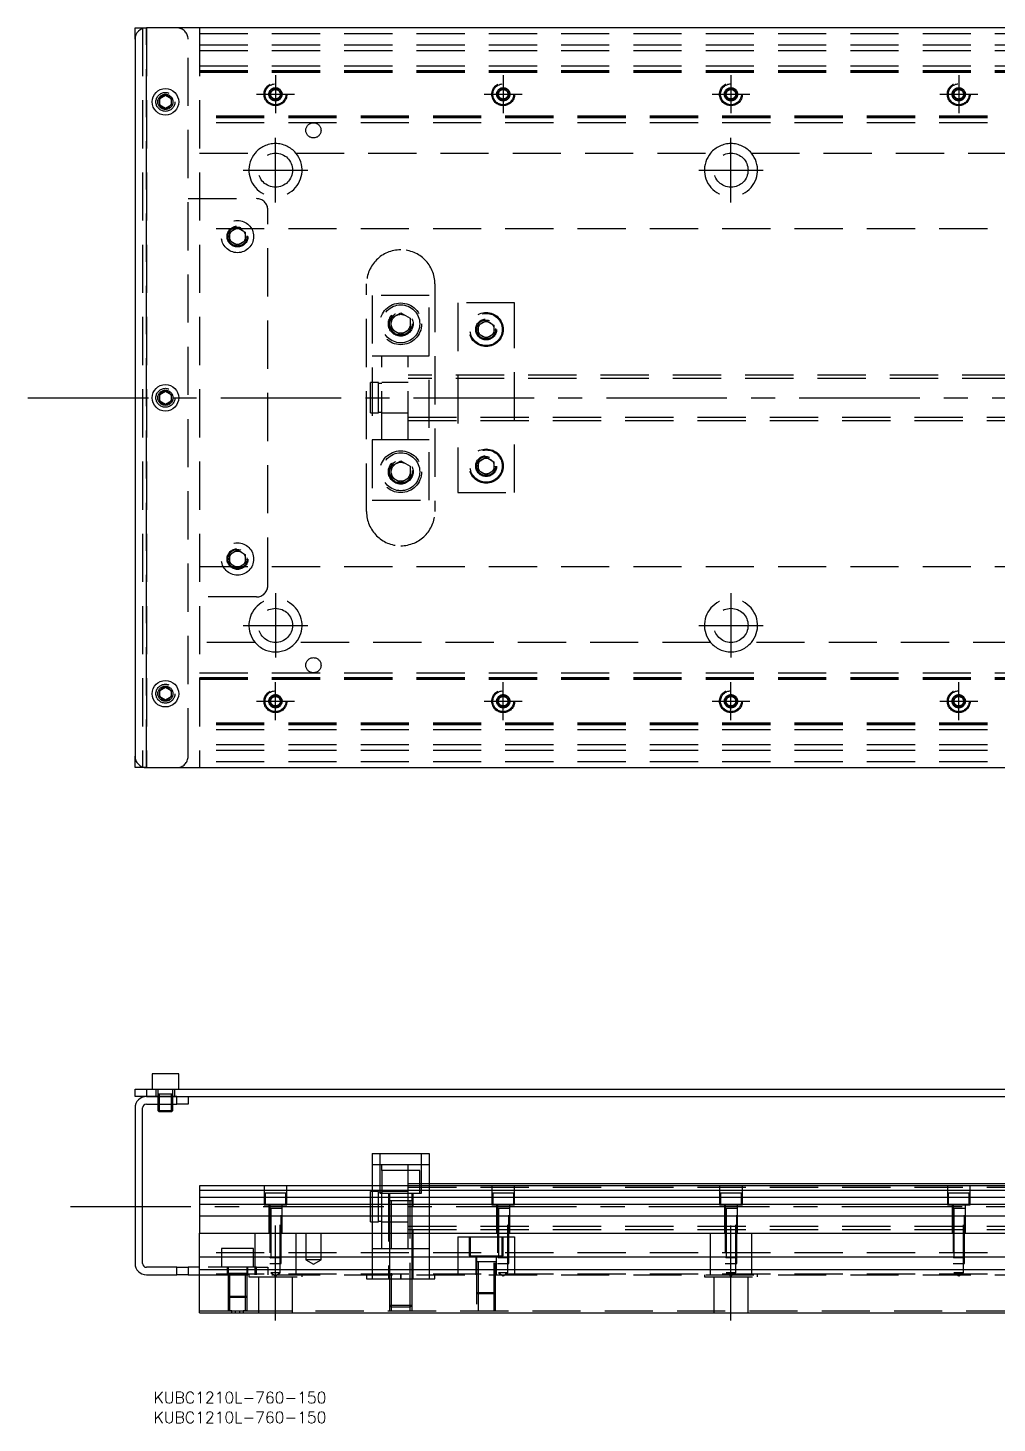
# Model space of a CAD drawing. Extents: x -28 to 973, y -270 to 112.
# Drawn here: x -28.2 to 227.1, y -270.3 to 97.5 of the extents above; entities that cross this region are included whole.
import ezdxf

# ---------------------------------------------------------------- set-up
doc = ezdxf.new("R2010")
doc.units = 0
doc.linetypes.add('CENTER', pattern=[50.8, 31.75, -6.35, 6.35, -6.35])
doc.linetypes.add('DASHED', pattern=[19.05, 12.7, -6.35])
doc.layers.get('0').update_dxf_attribs({"linetype": 'CONTINUOUS'})
doc.layers.add('CENTER', color=1, linetype='CENTER')
doc.styles.get("Standard").update_dxf_attribs({"font": 'txt.shx', "height": 3, "bigfont": 'bigfont.shx'})

# ---------------------------------------------------------------- blocks, each defined once
blk = doc.blocks.new('*U2')
at = {"color": 7, "linetype": 'CONTINUOUS'}
blk.add_text('KUBC1210L-760-150', height=3, dxfattribs=at).set_placement((4.9, -265.06))
blk = doc.blocks.new('*U3')
at = {"color": 7, "linetype": 'CONTINUOUS'}
blk.add_text('KUBC1210L-760-150', height=3, dxfattribs=at).set_placement((4.9, -270.28))

msp = doc.modelspace()

# ---------------------------------------------------------------- linework, layer by layer
at = {"color": 7, "linetype": 'CONTINUOUS'}
for p, q in [((0, 94.5), (0, 97.5)), ((0, 97.5), (3, 97.5)), ((791, 97.5), (3, 97.5)), ((0, 94.5), (0, -94.5)), ((6.5, 78.866026), (8, 79.73205)), ((6.5, 77.133974), (6.5, 78.866026)), ((8, 79.73205), (9.5, 78.866026)), ((9.5, 78.866026), (9.5, 77.133974)), ((8, 76.26795), (6.5, 77.133974)), ((9.5, 77.133974), (8, 76.26795)), ((6.5, 0.866026), (8, 1.73205)), ((6.5, -0.866026), (6.5, 0.866026)), ((8, 1.73205), (9.5, 0.866026)), ((9.5, 0.866026), (9.5, -0.866026)), ((8, -1.73205), (6.5, -0.866026)), ((9.5, -0.866026), (8, -1.73205)), ((6.5, -77.133974), (8, -76.26795)), ((6.5, -78.866026), (6.5, -77.133974)), ((8, -76.26795), (9.5, -77.133974)), ((9.5, -77.133974), (9.5, -78.866026)), ((8, -79.73205), (6.5, -78.866026)), ((9.5, -78.866026), (8, -79.73205)), ((0, -97.5), (0, -94.5)), ((3, -97.5), (0, -97.5)), ((3, -97.5), (791, -97.5)), ((11.5, -178.21), (4.5, -178.21)), ((4.5, -178.21), (4.5, -182.21)), ((11.5, -182.21), (11.5, -178.21)), ((0, -184.21), (0, -182.21)), ((0, -182.21), (3, -182.21)), ((3, -182.21), (3, -184.21)), ((3, -182.21), (322, -182.21)), ((3, -184.21), (0, -184.21)), ((0, -187.21), (0, -228.21)), ((2, -228.21), (2, -187.21)), ((3, -184.21), (11, -184.21)), ((11, -184.21), (3, -184.21)), ((3, -186.21), (11, -186.21)), ((6, -186.21), (6, -187.86)), ((6.35, -186.21), (6.35, -188.21)), ((9.65, -188.21), (9.65, -186.21)), ((10, -187.86), (10, -186.21)), ((11, -184.21), (322, -184.21)), ((11, -186.21), (11, -184.21)), ((14, -186.21), (11, -186.21)), ((14, -184.21), (14, -186.21)), ((6, -187.86), (10, -187.86)), ((6, -187.86), (6.35, -188.21)), ((9.65, -188.21), (6.35, -188.21)), ((9.65, -188.21), (10, -187.86)), ((62.5, -199.21), (62.5, -207.71)), ((62.5, -199.21), (77.5, -199.21)), ((77.5, -199.21), (77.5, -207.71)), ((328.5, -207.71), (17, -207.71)), ((17, -207.71), (17, -208.962272)), ((328.5, -208.962272), (17, -208.962272)), ((17, -208.962272), (17, -210.73668)), ((328.5, -207.21), (77.5, -207.21)), ((17, -210.73668), (328.5, -210.73668)), ((17, -210.73668), (17, -212.633076)), ((17, -212.633076), (17, -215.687372)), ((328.5, -212.633076), (17, -212.633076)), ((17, -215.687372), (17, -220.21)), ((328.5, -215.687372), (17, -215.687372)), ((17, -226.51), (17, -220.21)), ((17, -220.21), (777, -220.21)), ((777, -226.51), (17, -226.51)), ((17, -229.91), (17, -226.51)), ((11, -229.21), (3, -229.21)), ((3, -231.21), (11, -231.21)), ((11, -231.21), (11, -229.21)), ((11, -229.21), (14, -229.21)), ((14, -231.21), (11, -231.21)), ((14, -229.21), (14, -231.21)), ((17, -229.21), (14, -229.21)), ((14, -231.21), (17, -231.21)), ((17, -241.21), (17, -229.91)), ((777, -229.91), (17, -229.91)), ((17, -241.21), (777, -241.21))]:
    msp.add_line(p, q, dxfattribs=at)
at = {"color": 3, "linetype": 'DASHED'}
for p, q in [((2, 97.5), (2, -97.5)), ((3, 97.5), (3, -97.5)), ((3, -97.5), (3, 97.5)), ((3, -97.5), (3, 97.5)), ((3, 97.5), (3, -97.5)), ((17, 97.5), (17, -97.5)), ((17, 96), (777, 96)), ((14, -94.5), (14, 94.5)), ((17, 93), (777, 93)), ((17, 91.5), (777, 91.5)), ((17, 87.5), (777, 87.5)), ((17, 86.247728), (777, 86.247728)), ((17, 86.1147), (777, 86.1147)), ((17, 86.1), (777, 86.1)), ((17, 85.8), (777, 85.8)), ((35.75, 80.721688), (37, 81.443376)), ((37, 81.443376), (38.25, 80.721688)), ((95.75, 80.721688), (97, 81.443376)), ((97, 81.443376), (98.25, 80.721688)), ((155.75, 80.721688), (157, 81.443376)), ((157, 81.443376), (158.25, 80.721688)), ((215.75, 80.721688), (217, 81.443376)), ((217, 81.443376), (218.25, 80.721688)), ((6, 78), (6.030168, 78.346066)), ((35.75, 79.278312), (35.75, 80.721688)), ((37, 78.556624), (35.75, 79.278312)), ((38.25, 79.278312), (37, 78.556624)), ((38.25, 80.721688), (38.25, 79.278312)), ((38.477374, 80.25955), (38.5, 80)), ((95.5, 80), (95.516134, 80.21941)), ((95.75, 79.278312), (95.75, 80.721688)), ((97, 78.556624), (95.75, 79.278312)), ((98.25, 79.278312), (97, 78.556624)), ((98.25, 80.721688), (98.25, 79.278312)), ((155.5, 80), (155.516134, 80.21941)), ((155.75, 79.278312), (155.75, 80.721688)), ((157, 78.556624), (155.75, 79.278312)), ((158.25, 79.278312), (157, 78.556624)), ((158.25, 80.721688), (158.25, 79.278312)), ((215.75, 79.278312), (215.75, 80.721688)), ((217, 78.556624), (215.75, 79.278312)), ((218.25, 79.278312), (217, 78.556624)), ((218.25, 80.721688), (218.25, 79.278312)), ((218.477374, 80.25955), (218.5, 80)), ((777, 74.2), (17, 74.2)), ((777, 73.9), (17, 73.9)), ((777, 73.8853), (17, 73.8853)), ((777, 73.752272), (17, 73.752272)), ((777, 72.5), (17, 72.5)), ((17, 64.5), (31.638098, 64.5)), ((42.361902, 64.5), (151.638097, 64.5)), ((162.361903, 64.5), (271.638097, 64.5)), ((14, 52.5), (32, 52.5)), ((35, -49.5), (35, 49.5)), ((777, 44.5), (17, 44.5)), ((25, 43.6547), (27, 44.809402)), ((27, 44.809402), (29, 43.6547)), ((25, 41.3453), (25, 43.6547)), ((27, 40.190598), (25, 41.3453)), ((29, 41.3453), (27, 40.190598)), ((29, 43.6547), (29, 41.3453)), ((29.483582, 42.786038), (29.5, 42.5)), ((61, -30), (61, 30)), ((79, 30), (79, -30)), ((77.5, 27), (62.5, 27)), ((62.5, 27), (62.5, -27)), ((77.5, -27), (77.5, 27)), ((67.5, 20.943376), (70, 22.386752)), ((70, 22.386752), (72.5, 20.943376)), ((100, 25), (85, 25)), ((85, 25), (85, -25)), ((100, -25), (100, 25)), ((67, 19.5), (67.020026, 19.846056)), ((67.5, 18.056624), (67.5, 20.943376)), ((72.5, 20.943376), (72.5, 18.056624)), ((90.5, 19.1547), (92.5, 20.309402)), ((90.5, 16.8453), (90.5, 19.1547)), ((92.5, 20.309402), (94.5, 19.1547)), ((94.5, 19.1547), (94.5, 16.8453)), ((70, 16.613248), (67.5, 18.056624)), ((72.5, 18.056624), (70, 16.613248)), ((92.5, 15.690598), (90.5, 16.8453)), ((94.5, 16.8453), (92.5, 15.690598)), ((94.983582, 18.286038), (95, 18)), ((65, 11), (62.5, 11)), ((65, -11), (65, 11)), ((72, 11), (65, 11)), ((72, 11), (65, 11)), ((72, -11), (72, 11)), ((77.5, 11), (72, 11)), ((62, -4), (62, 4)), ((64.1, 4), (62, 4)), ((64.1, -4), (64.1, 4)), ((65, 3.8), (64.1, 3.8)), ((72, 4), (65, 4)), ((72, 4), (65, 4)), ((383, 6), (72, 6)), ((383, 5.125), (72, 5.125)), ((9.973226, 0.326156), (10, 0)), ((62, -4), (64.1, -4)), ((64.1, -3.8), (65, -3.8)), ((65, -4), (72, -4)), ((65, -4), (72, -4)), ((72, -5.125), (383, -5.125)), ((72, -6), (383, -6)), ((62.5, -11), (65, -11)), ((65, -11), (72, -11)), ((65, -11), (72, -11)), ((72, -11), (77.5, -11)), ((67.5, -18.056624), (70, -16.613248)), ((67.5, -20.943376), (67.5, -18.056624)), ((70, -16.613248), (72.5, -18.056624)), ((72.5, -18.056624), (72.5, -20.943376)), ((90, -18), (90.012884, -17.746512)), ((90.5, -16.8453), (92.5, -15.690598)), ((90.5, -19.1547), (90.5, -16.8453)), ((92.5, -15.690598), (94.5, -16.8453)), ((94.5, -16.8453), (94.5, -19.1547)), ((70, -22.386752), (67.5, -20.943376)), ((72.5, -20.943376), (70, -22.386752)), ((72.977798, -19.135694), (73, -19.5)), ((92.5, -20.309402), (90.5, -19.1547)), ((94.5, -19.1547), (92.5, -20.309402)), ((85, -25), (100, -25)), ((62.5, -27), (77.5, -27)), ((25, -41.3453), (27, -40.190598)), ((27, -40.190598), (29, -41.3453)), ((25, -43.6547), (25, -41.3453)), ((27, -44.809402), (25, -43.6547)), ((29, -43.6547), (27, -44.809402)), ((29, -41.3453), (29, -43.6547)), ((29.483582, -42.213962), (29.5, -42.5)), ((17, -44.5), (777, -44.5)), ((32, -52.5), (14, -52.5)), ((31.638098, -64.5), (17, -64.5)), ((151.638097, -64.5), (42.361902, -64.5)), ((271.638097, -64.5), (162.361903, -64.5)), ((17, -72.5), (777, -72.5)), ((17, -73.752272), (777, -73.752272)), ((17, -73.8853), (777, -73.8853)), ((17, -73.9), (777, -73.9)), ((17, -74.2), (777, -74.2)), ((6, -78), (6.030168, -77.653934)), ((35.5, -80), (35.516134, -79.78059)), ((35.75, -79.278312), (37, -78.556624)), ((35.75, -80.721688), (35.75, -79.278312)), ((37, -81.443376), (35.75, -80.721688)), ((37, -78.556624), (38.25, -79.278312)), ((38.25, -80.721688), (37, -81.443376)), ((38.25, -79.278312), (38.25, -80.721688)), ((95.75, -79.278312), (97, -78.556624)), ((95.75, -80.721688), (95.75, -79.278312)), ((97, -81.443376), (95.75, -80.721688)), ((97, -78.556624), (98.25, -79.278312)), ((98.25, -80.721688), (97, -81.443376)), ((98.25, -79.278312), (98.25, -80.721688)), ((98.477374, -79.74045), (98.5, -80)), ((155.75, -79.278312), (157, -78.556624)), ((155.75, -80.721688), (155.75, -79.278312)), ((157, -81.443376), (155.75, -80.721688)), ((157, -78.556624), (158.25, -79.278312)), ((158.25, -80.721688), (157, -81.443376)), ((158.25, -79.278312), (158.25, -80.721688)), ((158.477374, -79.74045), (158.5, -80)), ((215.5, -80), (215.516134, -79.78059)), ((215.75, -79.278312), (217, -78.556624)), ((215.75, -80.721688), (215.75, -79.278312)), ((217, -81.443376), (215.75, -80.721688)), ((217, -78.556624), (218.25, -79.278312)), ((218.25, -80.721688), (217, -81.443376)), ((218.25, -79.278312), (218.25, -80.721688)), ((777, -85.8), (17, -85.8)), ((777, -86.1), (17, -86.1)), ((777, -86.1147), (17, -86.1147)), ((777, -86.247728), (17, -86.247728)), ((777, -87.5), (17, -87.5)), ((777, -91.5), (17, -91.5)), ((777, -93), (17, -93)), ((777, -96), (17, -96)), ((5.5, -182.21), (5.5, -184.21)), ((10.000006, -183.61), (5.999994, -183.61)), ((6, -182.21), (6, -186.21)), ((6.35, -183.61), (6.35, -186.21)), ((9.65, -186.21), (9.65, -183.61)), ((10, -186.21), (10, -182.21)), ((10.5, -184.21), (10.5, -182.21)), ((65, -202.21), (62.5, -202.21)), ((64.5, -199.21), (64.5, -209.71)), ((65, -203.71), (65, -202.21)), ((72, -202.21), (65, -202.21)), ((72, -203.71), (72, -202.21)), ((77.5, -202.21), (72, -202.21)), ((75.5, -209.71), (75.5, -199.21)), ((75, -203.71), (65, -203.71)), ((65, -203.71), (65, -209.71)), ((72, -207.21), (72, -203.71)), ((75, -209.71), (75, -203.71)), ((34, -207.71), (34, -212.71)), ((40, -212.71), (40, -207.71)), ((62, -217.21), (62, -209.21)), ((62.5, -209.21), (62, -209.21)), ((62.5, -207.71), (62.5, -220.21)), ((64.1, -209.21), (62.5, -209.21)), ((64.1, -217.21), (64.1, -209.21)), ((65, -209.41), (64.1, -209.41)), ((72, -209.21), (65, -209.21)), ((65, -217.21), (65, -209.41)), ((72, -219.21), (72, -207.21)), ((77.5, -207.21), (72, -207.21)), ((72, -208.085), (722, -208.085)), ((77.5, -207.71), (77.5, -220.21)), ((94, -207.71), (94, -212.71)), ((100, -212.71), (100, -207.71)), ((154, -207.71), (154, -212.71)), ((160, -212.71), (160, -207.71)), ((214, -207.71), (214, -212.71)), ((220, -212.71), (220, -207.71)), ((34, -212.71), (40, -212.71)), ((39.75, -209.71), (34.25, -209.71)), ((34.25, -209.71), (34.25, -212.71)), ((35.25, -212.71), (35.25, -220.21)), ((35.5, -212.71), (35.5, -228.21)), ((38.5, -228.21), (38.5, -212.71)), ((38.75, -220.21), (38.75, -212.71)), ((39.75, -212.71), (39.75, -209.71)), ((64.5, -209.71), (75.5, -209.71)), ((66.75, -209.71), (66.75, -232.21)), ((73.000006, -211.71), (66.999994, -211.71)), ((67, -209.71), (67, -211.71)), ((67, -211.71), (67, -220.21)), ((67.5, -211.71), (67.5, -240.71)), ((72.5, -240.71), (72.5, -211.71)), ((73, -211.71), (73, -209.71)), ((73, -220.21), (73, -211.71)), ((73.25, -232.21), (73.25, -209.71)), ((94, -212.71), (100, -212.71)), ((99.75, -209.71), (94.25, -209.71)), ((94.25, -209.71), (94.25, -212.71)), ((95.25, -212.71), (95.25, -220.21)), ((95.5, -212.71), (95.5, -228.21)), ((98.5, -228.21), (98.5, -212.71)), ((98.75, -220.21), (98.75, -212.71)), ((99.75, -212.71), (99.75, -209.71)), ((154, -212.71), (160, -212.71)), ((159.75, -209.71), (154.25, -209.71)), ((154.25, -209.71), (154.25, -212.71)), ((155.25, -212.71), (155.25, -220.21)), ((155.5, -212.71), (155.5, -228.21)), ((158.5, -228.21), (158.5, -212.71)), ((158.75, -220.21), (158.75, -212.71)), ((159.75, -212.71), (159.75, -209.71)), ((214, -212.71), (220, -212.71)), ((219.75, -209.71), (214.25, -209.71)), ((214.25, -209.71), (214.25, -212.71)), ((215.25, -212.71), (215.25, -220.21)), ((215.5, -212.71), (215.5, -228.21)), ((218.5, -228.21), (218.5, -212.71)), ((218.75, -220.21), (218.75, -212.71)), ((219.75, -212.71), (219.75, -209.71)), ((38.5, -213.71), (35.5, -213.71)), ((35.75, -213.71), (35.75, -230.71)), ((38.25, -230.71), (38.25, -213.71)), ((38.5, -213.71), (38.5, -213.705)), ((38.5, -213.715), (38.5, -213.71)), ((98.5, -213.71), (95.5, -213.71)), ((95.75, -213.71), (95.75, -230.71)), ((98.25, -230.71), (98.25, -213.71)), ((98.5, -213.71), (98.5, -213.705)), ((98.5, -213.715), (98.5, -213.71)), ((158.5, -213.71), (155.5, -213.71)), ((155.75, -213.71), (155.75, -230.71)), ((158.25, -230.71), (158.25, -213.71)), ((158.5, -213.71), (158.5, -213.705)), ((158.5, -213.715), (158.5, -213.71)), ((218.5, -213.71), (215.5, -213.71)), ((215.75, -213.71), (215.75, -230.71)), ((218.25, -230.71), (218.25, -213.71)), ((218.5, -213.71), (218.5, -213.705)), ((218.5, -213.715), (218.5, -213.71)), ((31.638098, -231.21), (31.638098, -220.21)), ((42.361902, -220.21), (42.361902, -231.21)), ((45, -220.21), (45, -227.21)), ((49, -227.21), (49, -220.21)), ((62, -217.21), (62.5, -217.21)), ((62.5, -217.21), (64.1, -217.21)), ((62.5, -220.21), (62.5, -226.51)), ((64.1, -217.01), (65, -217.01)), ((65, -220.21), (65, -217.21)), ((65, -217.21), (67, -217.21)), ((65, -224.21), (65, -220.21)), ((67, -217.21), (67.5, -217.21)), ((67, -220.21), (67, -226.51)), ((67.5, -217.21), (72, -217.21)), ((72, -218.335), (722, -218.335)), ((72, -224.21), (72, -219.21)), ((72, -219.21), (722, -219.21)), ((73, -226.51), (73, -220.21)), ((77.5, -220.21), (77.5, -226.51)), ((151.638098, -231.21), (151.638098, -220.21)), ((162.361902, -220.21), (162.361902, -231.21)), ((31.25, -224.21), (22.75, -224.21)), ((22.75, -224.21), (22.75, -226.51)), ((31.25, -226.51), (31.25, -224.21)), ((62.5, -224.21), (65, -224.21)), ((65, -224.21), (67, -224.21)), ((67, -224.21), (67.5, -224.21)), ((67.5, -224.21), (72, -224.21)), ((72, -224.21), (77.5, -224.21)), ((85, -221.21), (85, -231.21)), ((85, -221.21), (95.5, -221.21)), ((88, -221.21), (88, -226.21)), ((88.25, -221.21), (88.25, -226.21)), ((95.5, -221.21), (95.75, -221.21)), ((95.75, -221.21), (98.25, -221.21)), ((96.75, -226.21), (96.75, -221.21)), ((97, -226.21), (97, -221.21)), ((98.25, -221.21), (98.5, -221.21)), ((98.5, -221.21), (100, -221.21)), ((100, -221.21), (100, -231.21)), ((777, -225.36), (17, -225.36)), ((22.75, -226.51), (22.75, -229.21)), ((31.25, -229.21), (31.25, -226.51)), ((35.5, -226.46), (38.5, -226.46)), ((35.5, -226.46), (35.55, -226.51)), ((35.500006, -226.460006), (35.500006, -226.51)), ((35.55, -226.51), (35.75, -226.71)), ((38.25, -226.71), (35.75, -226.71)), ((38.25, -226.71), (38.45, -226.51)), ((38.45, -226.51), (38.5, -226.46)), ((38.499994, -226.51), (38.499994, -226.460006)), ((49, -227.21), (45, -227.21)), ((45, -227.21), (47, -228.3647)), ((47, -228.3647), (49, -227.21)), ((62.5, -226.51), (62.5, -229.91)), ((67, -226.51), (67, -229.91)), ((73, -229.91), (73, -226.51)), ((77.5, -226.51), (77.5, -229.91)), ((88, -226.21), (97, -226.21)), ((89.75, -226.21), (89.75, -231.21)), ((95.000006, -227.81), (89.999994, -227.81)), ((90, -226.21), (90, -240.71)), ((90.4, -227.81), (90.4, -240.71)), ((94.6, -240.71), (94.6, -227.81)), ((95, -240.71), (95, -226.21)), ((95.25, -231.21), (95.25, -226.21)), ((95.5, -226.46), (98.5, -226.46)), ((95.5, -226.46), (95.55, -226.51)), ((95.500006, -226.460006), (95.500006, -226.51)), ((95.55, -226.51), (95.75, -226.71)), ((98.25, -226.71), (95.75, -226.71)), ((98.25, -226.71), (98.45, -226.51)), ((98.45, -226.51), (98.5, -226.46)), ((98.499994, -226.51), (98.499994, -226.460006)), ((155.5, -226.46), (158.5, -226.46)), ((155.5, -226.46), (155.55, -226.51)), ((155.500006, -226.460006), (155.500006, -226.51)), ((155.55, -226.51), (155.75, -226.71)), ((158.25, -226.71), (155.75, -226.71)), ((158.25, -226.71), (158.45, -226.51)), ((158.45, -226.51), (158.5, -226.46)), ((158.499994, -226.51), (158.499994, -226.460006)), ((215.5, -226.46), (218.5, -226.46)), ((215.5, -226.46), (215.55, -226.51)), ((215.500006, -226.460006), (215.500006, -226.51)), ((215.55, -226.51), (215.75, -226.71)), ((218.25, -226.71), (215.75, -226.71)), ((218.25, -226.71), (218.45, -226.51)), ((218.45, -226.51), (218.5, -226.46)), ((218.499994, -226.51), (218.499994, -226.460006)), ((32, -229.21), (17, -229.21)), ((777, -231.06), (17, -231.06)), ((17, -231.21), (777, -231.21)), ((24.25, -229.21), (24.25, -231.21)), ((29.500006, -230.81), (24.499994, -230.81)), ((24.5, -229.21), (24.5, -240.71)), ((24.9, -230.81), (24.9, -240.71)), ((24.9, -231.21), (29.1, -231.21)), ((29.1, -240.71), (29.1, -230.81)), ((29.5, -240.71), (29.5, -229.21)), ((29.75, -231.21), (29.75, -229.21)), ((30, -231.21), (30, -231.71)), ((32, -231.21), (32, -229.21)), ((32, -229.21), (35, -229.21)), ((35, -229.21), (35, -231.21)), ((35.5, -228.21), (38.5, -228.21)), ((38.25, -230.71), (35.75, -230.71)), ((35.75, -230.71), (37, -231.431688)), ((37, -231.431688), (38.25, -230.71)), ((44, -231.71), (44, -231.21)), ((61, -231.21), (61, -232.21)), ((62.5, -229.91), (62.5, -231.21)), ((62.5, -231.21), (62.5, -232.21)), ((67, -229.91), (67, -231.21)), ((67, -231.21), (67, -232.21)), ((70, -231.21), (70, -232.21)), ((70, -232.21), (70, -231.21)), ((73, -231.21), (73, -229.91)), ((73, -232.21), (73, -231.21)), ((77.5, -229.91), (77.5, -232.21)), ((79, -232.21), (79, -231.21)), ((95.5, -228.21), (98.5, -228.21)), ((98.25, -230.71), (95.75, -230.71)), ((95.75, -230.71), (97, -231.431688)), ((97, -231.431688), (98.25, -230.71)), ((150, -231.21), (150, -231.71)), ((155.5, -228.21), (158.5, -228.21)), ((158.25, -230.71), (155.75, -230.71)), ((155.75, -230.71), (157, -231.431688)), ((157, -231.431688), (158.25, -230.71)), ((164, -231.71), (164, -231.21)), ((215.5, -228.21), (218.5, -228.21)), ((218.25, -230.71), (215.75, -230.71)), ((215.75, -230.71), (217, -231.431688)), ((217, -231.431688), (218.25, -230.71)), ((30, -231.71), (44, -231.71)), ((32.5, -231.71), (32.5, -241.21)), ((41.5, -241.21), (41.5, -231.71)), ((61, -232.21), (70, -232.21)), ((67, -232.21), (67, -239.21)), ((67.000006, -232.21), (67.000006, -239.210006)), ((70, -232.21), (79, -232.21)), ((72.999994, -239.210006), (72.999994, -232.21)), ((73, -239.21), (73, -232.21)), ((150, -231.71), (164, -231.71)), ((152.5, -231.71), (152.5, -241.21)), ((161.5, -241.21), (161.5, -231.71)), ((24.5, -236.81), (29.5, -236.81)), ((24.5, -236.81), (24.9, -237.21)), ((29.1, -237.21), (24.9, -237.21)), ((29.1, -237.21), (29.5, -236.81)), ((90, -235.81), (95, -235.81)), ((90, -235.81), (90.4, -236.21)), ((94.6, -236.21), (90.4, -236.21)), ((94.6, -236.21), (95, -235.81)), ((17, -240.71), (25.500008, -240.71)), ((25.500008, -240.71), (24.500006, -240.71)), ((25.500008, -241.21), (25.500008, -240.71)), ((25.500008, -240.71), (26.359688, -240.71)), ((26.359688, -240.71), (27.640312, -240.71)), ((26.359688, -240.71), (26.359688, -241.21)), ((27.640312, -241.21), (27.640312, -240.71)), ((27.640312, -240.71), (28.499992, -240.71)), ((29.499994, -240.71), (28.499992, -240.71)), ((28.499992, -240.71), (28.499992, -241.21)), ((28.499992, -240.71), (777, -240.71)), ((67, -239.21), (73, -239.21)), ((67, -239.21), (67.5, -239.71)), ((67.000006, -239.210006), (67.000006, -240.71)), ((72.5, -239.71), (67.5, -239.71)), ((72.5, -239.71), (73, -239.21)), ((72.999994, -240.71), (72.999994, -239.210006))]:
    msp.add_line(p, q, dxfattribs=at)
at = {"color": 7, "linetype": 'CONTINUOUS'}
for centre in [(8, 78), (8, 0), (8, -78)]:
    msp.add_circle(centre, 3.5, dxfattribs=at)
at = {"color": 3, "linetype": 'DASHED'}
for centre, radius in [((37, 80), 3), ((37, 80), 2.75), ((37, 80), 1.75), ((37, 80), 1.5), ((37, 80), 1.25), ((97, 80), 3), ((97, 80), 2.75), ((97, 80), 1.75), ((97, 80), 1.5), ((97, 80), 1.25), ((157, 80), 3), ((157, 80), 2.75), ((157, 80), 1.75), ((157, 80), 1.5), ((157, 80), 1.25), ((217, 80), 3), ((217, 80), 2.75), ((217, 80), 1.75), ((217, 80), 1.5), ((217, 80), 1.25), ((8, 78), 2.5), ((8, 78), 2), ((47, 70.5), 2), ((37, 60), 4.5), ((157, 60), 4.5), ((27, 42.5), 4.25), ((27, 42.5), 2.75), ((27, 42.5), 2.5), ((27, 42.5), 2.1), ((70, 19.5), 5.5), ((70, 19.5), 5), ((70, 19.5), 3.25), ((70, 19.5), 3), ((92.5, 18), 4.5), ((92.5, 18), 4.25), ((70, 19.5), 2.5), ((92.5, 18), 2.75), ((92.5, 18), 2.5), ((92.5, 18), 2.1), ((8, 0), 2.5), ((8, 0), 2), ((70, -19.5), 5.5), ((70, -19.5), 5), ((92.5, -18), 4.5), ((92.5, -18), 4.25), ((70, -19.5), 3.25), ((70, -19.5), 3), ((70, -19.5), 2.5), ((92.5, -18), 2.75), ((92.5, -18), 2.5), ((92.5, -18), 2.1), ((27, -42.5), 4.25), ((27, -42.5), 2.75), ((27, -42.5), 2.5), ((27, -42.5), 2.1), ((37, -60), 4.5), ((157, -60), 4.5), ((47, -70.5), 2), ((8, -78), 2.5), ((8, -78), 2), ((37, -80), 3), ((97, -80), 3), ((157, -80), 3), ((217, -80), 3), ((37, -80), 2.75), ((37, -80), 1.75), ((37, -80), 1.5), ((37, -80), 1.25), ((97, -80), 2.75), ((97, -80), 1.75), ((97, -80), 1.5), ((97, -80), 1.25), ((157, -80), 2.75), ((157, -80), 1.75), ((157, -80), 1.5), ((157, -80), 1.25), ((217, -80), 2.75), ((217, -80), 1.75), ((217, -80), 1.5), ((217, -80), 1.25)]:
    msp.add_circle(centre, radius, dxfattribs=at)
at = {"color": 7, "linetype": 'CONTINUOUS'}
for centre, radius, start, end in [((3, 94.5), 3, 90, 180), ((8, 78), 1.65, 155.380023, 180), ((8, 78), 1.65, 180, 204.619977), ((8, 78), 1.65, 144.619977, 155.380023), ((8, 78), 1.65, 204.619977, 215.380023), ((8, 78), 1.65, 95.380023, 144.619977), ((8, 78), 1.65, 84.619977, 95.380023), ((8, 78), 1.65, 35.380023, 84.619977), ((8, 78), 1.65, 24.619977, 35.380023), ((8, 78), 1.65, 324.619977, 335.380023), ((8, 78), 1.65, 335.380023, 24.619977), ((8, 78), 1.65, 215.380023, 264.619977), ((8, 78), 1.65, 264.619977, 275.380023), ((8, 78), 1.65, 275.380023, 324.619977), ((8, 0), 1.65, 155.380023, 180), ((8, 0), 1.65, 144.619977, 155.380023), ((8, 0), 1.65, 95.380023, 144.619977), ((8, 0), 1.65, 84.619977, 95.380023), ((8, 0), 1.65, 35.380023, 84.619977), ((8, 0), 1.65, 24.619977, 35.380023), ((8, 0), 1.65, 335.380023, 24.619977), ((8, 0), 1.65, 180, 204.619977), ((8, 0), 1.65, 204.619977, 215.380023), ((8, 0), 1.65, 215.380023, 264.619977), ((8, 0), 1.65, 264.619977, 275.380023), ((8, 0), 1.65, 275.380023, 324.619977), ((8, 0), 1.65, 324.619977, 335.380023), ((8, -78), 1.65, 144.619977, 155.380023), ((8, -78), 1.65, 95.380023, 144.619977), ((8, -78), 1.65, 84.619977, 95.380023), ((8, -78), 1.65, 35.380023, 84.619977), ((8, -78), 1.65, 24.619977, 35.380023), ((8, -78), 1.65, 155.380023, 180), ((8, -78), 1.65, 180, 204.619977), ((8, -78), 1.65, 204.619977, 215.380023), ((8, -78), 1.65, 215.380023, 264.619977), ((8, -78), 1.65, 264.619977, 275.380023), ((8, -78), 1.65, 275.380023, 324.619977), ((8, -78), 1.65, 324.619977, 335.380023), ((8, -78), 1.65, 335.380023, 24.619977), ((3, -94.5), 3, 180, 270), ((3, -187.21), 3, 90, 180), ((3, -187.21), 1, 90, 180), ((3, -228.21), 3, 180, 270), ((3, -228.21), 1, 180, 270)]:
    msp.add_arc(centre, radius, start, end, dxfattribs=at)
at = {"color": 3, "linetype": 'DASHED'}
for centre, radius, start, end in [((11, 94.5), 3, 0, 90), ((37, 60), 7, 40.005201, 139.994799), ((157, 60), 7, 40.005201, 139.994799), ((37, 60), 7, 139.994799, 40.005201), ((157, 60), 7, 139.994799, 40.005201), ((32, 49.5), 3, 0, 90), ((70, 30), 9, 90, 180), ((70, 30), 9, 0, 90), ((70, -30), 9, 180, 270), ((70, -30), 9, 270, 0), ((32, -49.5), 3, 270, 0), ((37, -60), 7, 319.994799, 220.005201), ((157, -60), 7, 319.994799, 220.005201), ((37, -60), 7, 220.005201, 319.994799), ((157, -60), 7, 220.005201, 319.994799), ((11, -94.5), 3, 270, 0)]:
    msp.add_arc(centre, radius, start, end, dxfattribs=at)
at = {"layer": 'CENTER', "color": 1, "linetype": 'CENTER'}
for p, q in [((37, 85), (37, 75)), ((97, 85), (97, 75)), ((157, 85), (157, 75)), ((217, 85), (217, 75)), ((32, 80), (42, 80)), ((92, 80), (102, 80)), ((152, 80), (162, 80)), ((212, 80), (222, 80)), ((37, 51.5), (37, 68.5)), ((157, 51.5), (157, 68.5)), ((28.5, 60), (45.5, 60)), ((148.5, 60), (165.5, 60)), ((-28.21745, 0), (827.622347, 0)), ((37, -51.5), (37, -68.5)), ((157, -51.5), (157, -68.5)), ((28.5, -60), (45.5, -60)), ((148.5, -60), (165.5, -60)), ((37, -85), (37, -75)), ((97, -85), (97, -75)), ((157, -85), (157, -75)), ((217, -85), (217, -75)), ((32, -80), (42, -80)), ((92, -80), (102, -80)), ((152, -80), (162, -80)), ((212, -80), (222, -80)), ((-17.038029, -213.21), (831.347774, -213.21)), ((37, -243.21), (37, -218.21)), ((157, -243.21), (157, -218.21))]:
    msp.add_line(p, q, dxfattribs=at)

# ---------------------------------------------------------------- block references
at = {"color": 7, "linetype": 'CONTINUOUS'}
for name in ['*U2', '*U3']:
    msp.add_blockref(name, (0, 0), dxfattribs=at)

doc.saveas('drawing.dxf')
